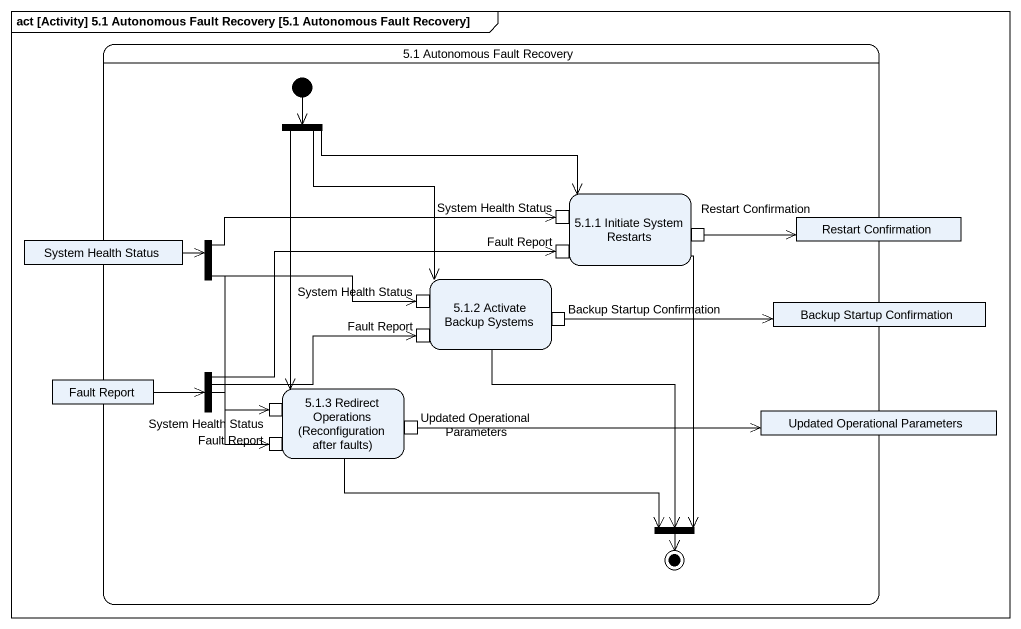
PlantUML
@startuml
mainframe act [Activity] 5.1 Autonomous Fault Recovery [5.1 Autonomous Fault Recovery]
hide empty description
state "5.1 Autonomous Fault Recovery" as s5_1_Autonomous_Fault {
  state fork1 <<fork>>
  state "5.1.1 Initiate System Restarts" as s5_1_1_Initiate_System {
    state "System Health Status" as System_Health_Status <<inputPin>>
    state "Fault Report" as Fault_Report <<inputPin>>
    state "Restart Confirmation" as Restart_Confirmation <<outputPin>>
  }
  state "System Health Status" as System_Health_Status_2 <<object>>
  state fork2 <<fork>>
  state "Restart Confirmation" as Restart_Confirmation_2 <<object>>
  state "5.1.2 Activate Backup Systems" as s5_1_2_Activate_Backup {
    state "System Health Status" as System_Health_Status_3 <<inputPin>>
    state "Backup Startup Confirmation" as Backup_Startup_Confirmation <<outputPin>>
    state "Fault Report" as Fault_Report_2 <<inputPin>>
  }
  state "Backup Startup Confirmation" as Backup_Startup_Confirmation_2 <<object>>
  state "Fault Report" as Fault_Report_3 <<object>>
  state fork3 <<fork>>
  state "5.1.3 Redirect Operations (Reconfiguration after faults)" as s5_1_3_Redirect_Operations {
    state "System Health Status" as System_Health_Status_4 <<inputPin>>
    state "Fault Report" as Fault_Report_4 <<inputPin>>
    state "Updated Operational Parameters" as Updated_Operational_2 <<outputPin>>
  }
  state "Updated Operational Parameters" as Updated_Operational <<object>>
  state fork4 <<join>>
  [*] --> fork1
  fork4 --> [*]
}
fork1 -right-> s5_1_1_Initiate_System
fork1 --> s5_1_2_Activate_Backup
fork1 --> s5_1_3_Redirect_Operations
s5_1_1_Initiate_System --> fork4
System_Health_Status_2 -right-> fork2
fork2 -right-> System_Health_Status
fork2 -right-> System_Health_Status_3
fork2 --> System_Health_Status_4
Restart_Confirmation -right-> Restart_Confirmation_2
s5_1_2_Activate_Backup --> fork4
Backup_Startup_Confirmation -right-> Backup_Startup_Confirmation_2
Fault_Report_3 -right-> fork3
fork3 -right-> Fault_Report
fork3 -right-> Fault_Report_2
fork3 --> Fault_Report_4
s5_1_3_Redirect_Operations -right-> fork4
Updated_Operational_2 -right-> Updated_Operational
@enduml
